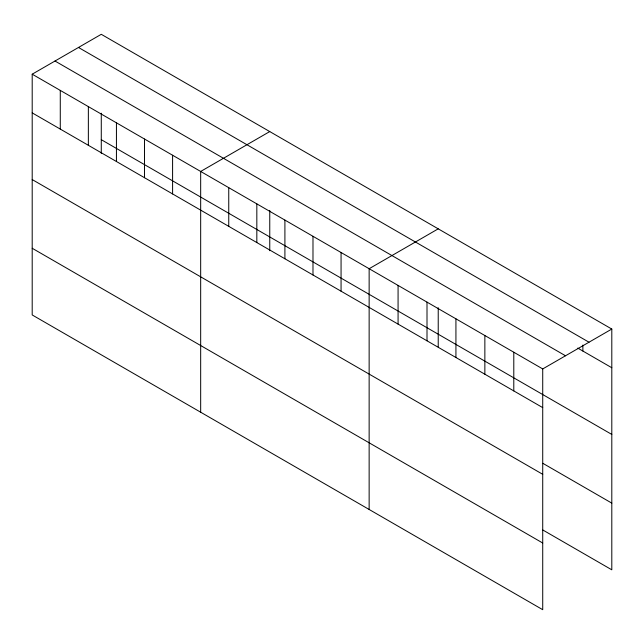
<?xml version="1.0" encoding="UTF-8"?>
<svg xmlns="http://www.w3.org/2000/svg" width="644" height="644" viewBox="0 0 644 644"><rect width="100%" height="100%" fill="white"/><g stroke="black" fill="none" stroke-linecap="round" stroke-linejoin="round"><path stroke-width="0.97" d="M32.2 74.189L542.723 368.932L542.723 609.691L32.2 314.948L32.2 74.189L101.277 34.309L611.8 329.052L611.8 569.811L542.876 530.02M269.756 131.569L200.67 171.457L200.67 412.216M438.226 228.837L369.141 268.725L369.141 509.485M542.723 368.932L611.8 329.052M78.488 47.471L589.002 342.214M577.765 348.09L611.8 367.74M54.998 61.027L565.513 355.77M101.277 139.676L611.8 434.426M32.2 112.877L542.723 407.62M542.876 463.334L611.8 503.125M32.2 179.563L542.723 474.306M32.2 248.262L542.723 543.013M582.868 345.087L582.868 351.036M513.791 352.236L513.791 390.924M484.86 335.532L484.86 374.22M455.928 318.828L455.928 357.517M438.226 307.735L438.226 346.971M427.004 302.125L427.004 340.813M398.073 285.421L398.073 324.109M341.062 252.512L341.062 291.201M312.984 236.3L312.984 274.988M284.906 220.087L284.906 258.775M269.756 210.467L269.756 250.685M256.827 203.874L256.827 242.563M228.749 187.67L228.749 226.358M172.592 155.244L172.592 193.933M144.514 139.032L144.514 177.72M116.435 122.819L116.435 161.507M101.277 113.199L101.277 153.417M88.357 106.614L88.357 145.303M60.278 90.401L60.278 129.09"/></g></svg>
